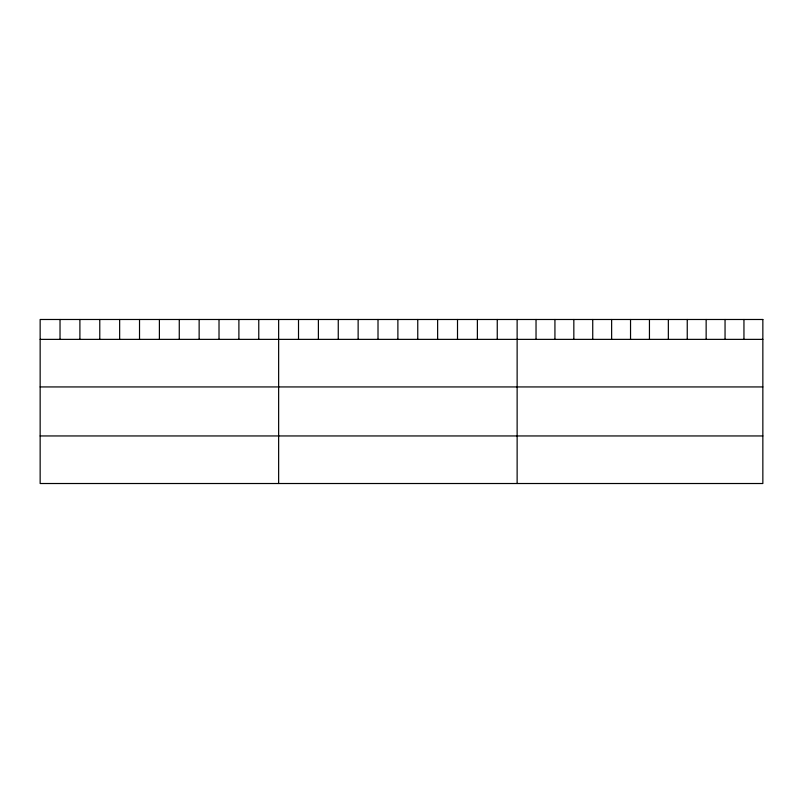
<?xml version="1.0" encoding="UTF-8"?>
<svg xmlns="http://www.w3.org/2000/svg" width="803" height="803" viewBox="0 0 803 803"><rect width="100%" height="100%" fill="white"/><g stroke="black" fill="none" stroke-linecap="round" stroke-linejoin="round"><path stroke-width="1.2" d="M40.15 339.368L762.85 339.368M40.15 386.936L762.85 386.936M40.15 435.949L762.85 435.949M743.949 319.484L743.949 339.368M725.049 319.484L725.049 339.368M706.148 319.484L706.148 339.368M687.248 319.484L687.248 339.368M668.347 319.484L668.347 339.368M649.446 319.484L649.446 339.368M630.536 319.484L630.536 339.368M611.635 319.484L611.635 339.368M592.734 319.484L592.734 339.368M573.834 319.484L573.834 339.368M554.933 319.484L554.933 339.368M536.033 319.484L536.033 339.368M517.132 319.484L517.132 483.516M497.258 319.484L497.258 339.368M477.383 319.484L477.383 339.368M457.509 319.484L457.509 339.368M437.635 319.484L437.635 339.368M417.761 319.484L417.761 339.368M397.886 319.484L397.886 339.368M378.012 319.484L378.012 339.368M358.138 319.484L358.138 339.368M338.264 319.484L338.264 339.368M318.389 319.484L318.389 339.368M298.515 319.484L298.515 339.368M278.641 319.484L278.641 483.516M258.767 319.484L258.767 339.368M238.892 319.484L238.892 339.368M219.018 319.484L219.018 339.368M199.144 319.484L199.144 339.368M179.27 319.484L179.27 339.368M159.395 319.484L159.395 339.368M139.521 319.484L139.521 339.368M119.647 319.484L119.647 339.368M99.773 319.484L99.773 339.368M79.898 319.484L79.898 339.368M60.024 319.484L60.024 339.368M762.85 319.484L40.15 319.484L40.15 483.516L762.85 483.516L762.85 319.484"/></g></svg>
